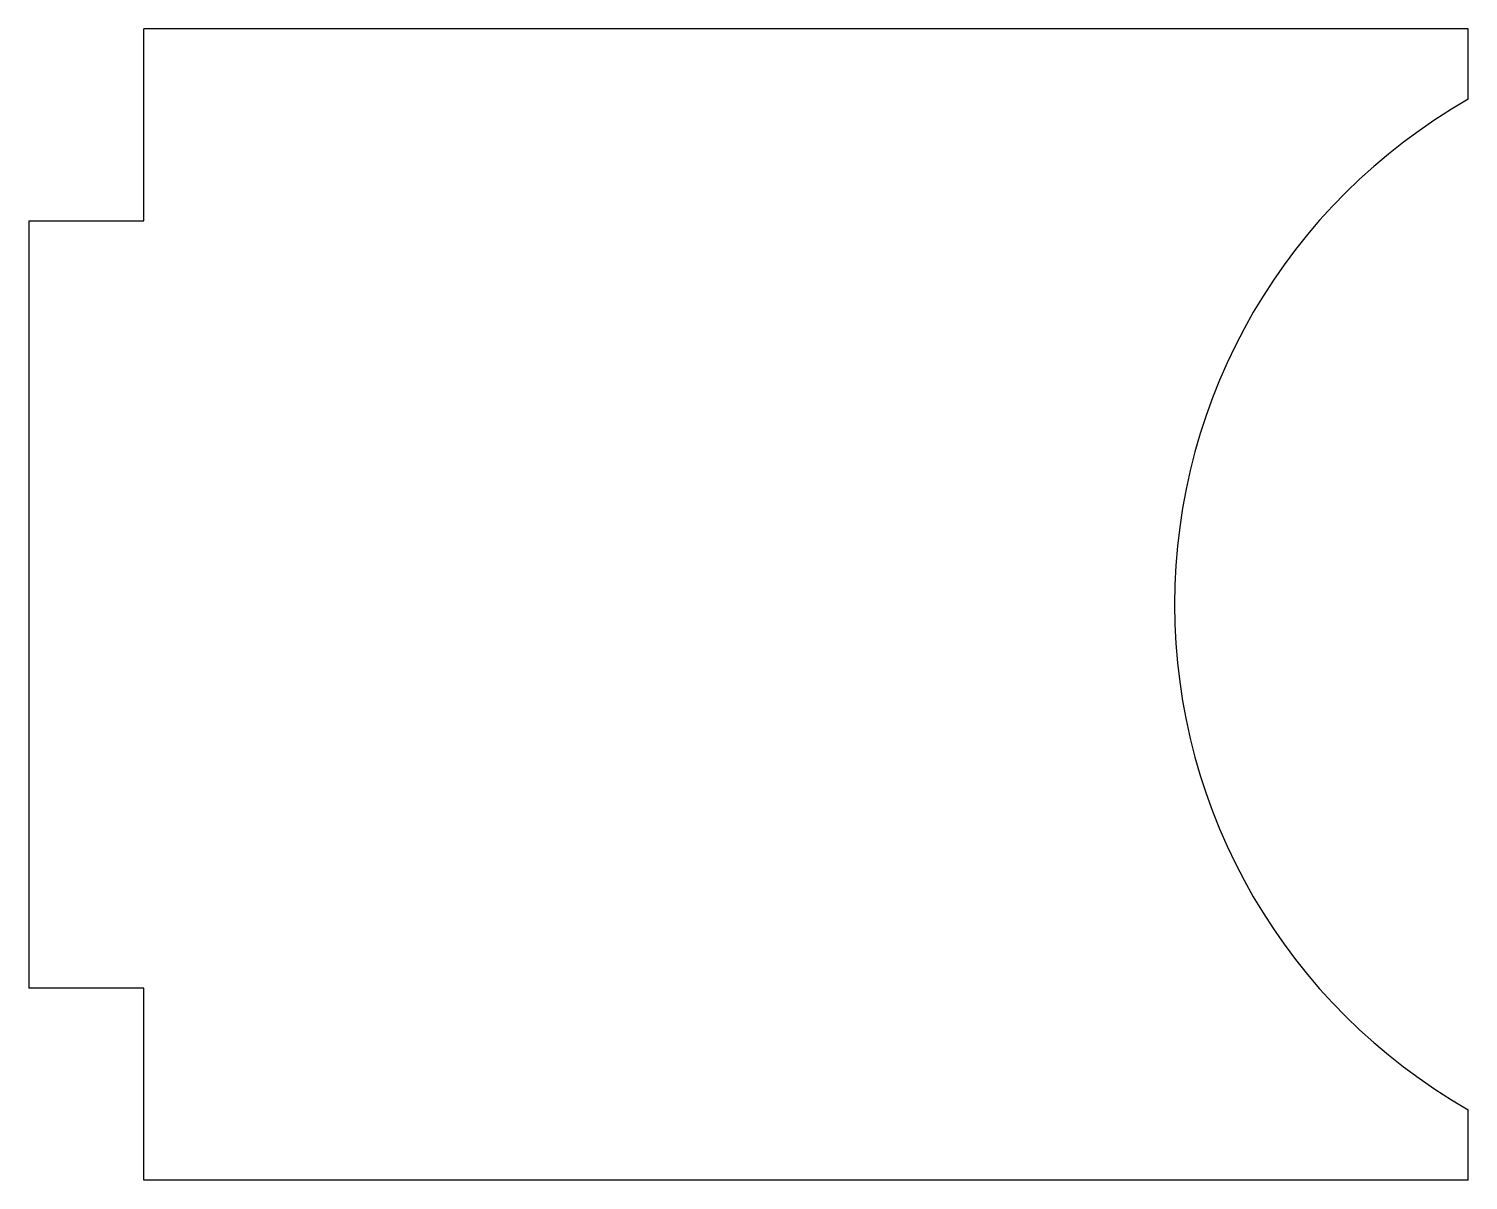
# Model space of a CAD drawing. Extents: x -90 to -15, y -30 to 30.
import ezdxf

# ---------------------------------------------------------------- set-up
doc = ezdxf.new("R2010")
doc.units = 0
doc.layers.add('Shape2DView001', color=7, linetype='CONTINUOUS')

msp = doc.modelspace()

# ---------------------------------------------------------------- linework, layer by layer
at = {"layer": 'Shape2DView001'}
for p, q in [((-15, 30), (-84, 30)), ((-84, 20), (-84, 30)), ((-15, 26.3266), (-15, 30)), ((-90, 20), (-84, 20)), ((-90, 20), (-90, -20)), ((-84, -20), (-90, -20)), ((-84, -30), (-84, -20)), ((-15, -30), (-15, -26.3266)), ((-15, -30), (-84, -30))]:
    msp.add_line(p, q, dxfattribs=at)
msp.add_arc((0, 0), 30.3, 119.673, -119.673, dxfattribs=at)

doc.saveas('drawing.dxf')
